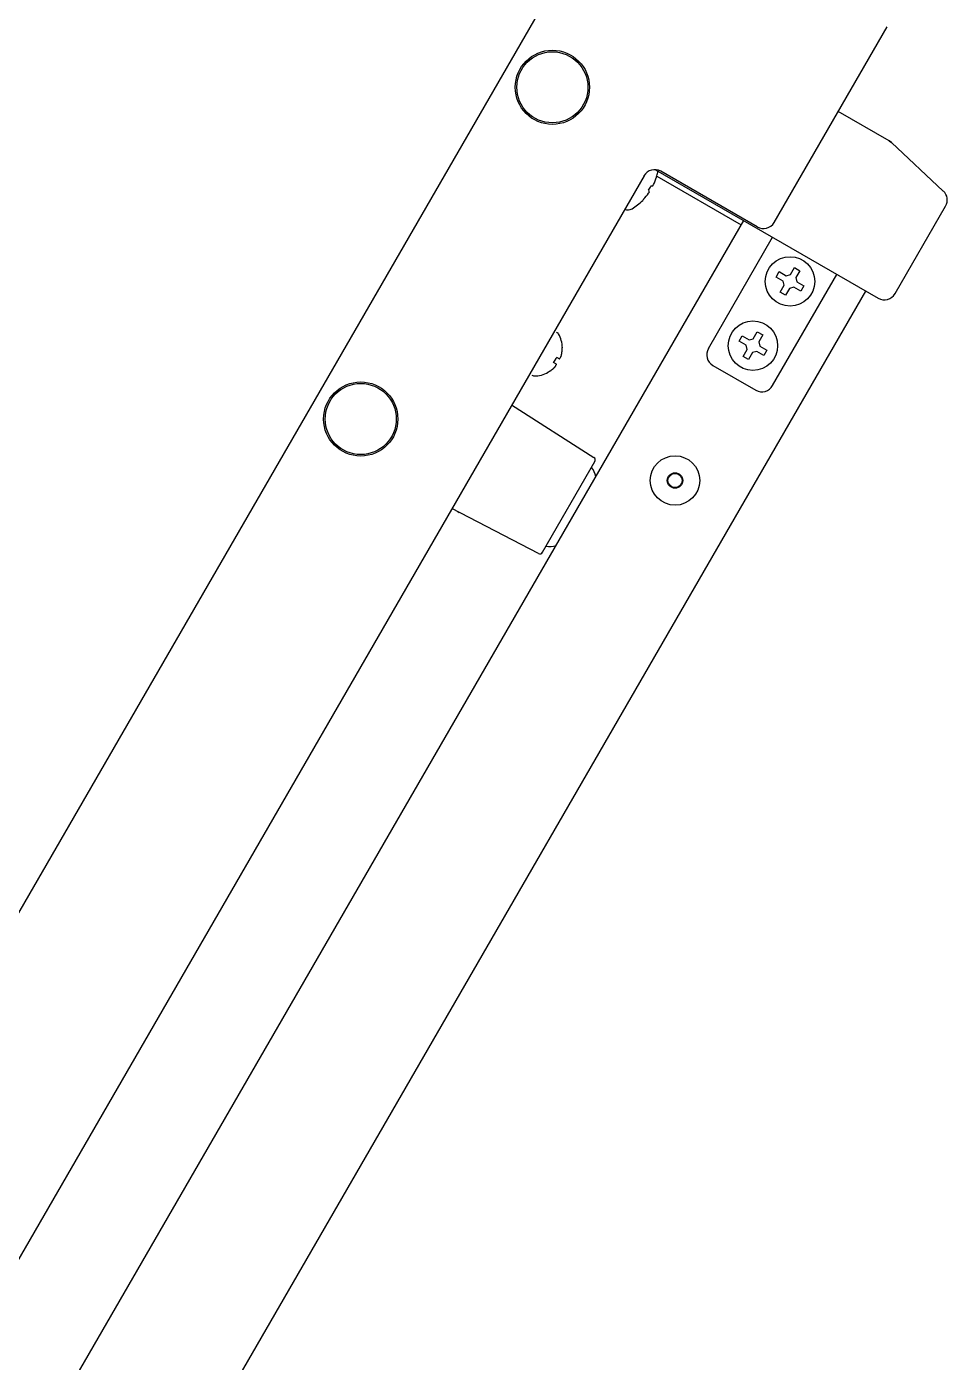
# Model space of a CAD drawing. Extents: x 5819 to 10669, y -850 to 3886.
# Drawn here: x 8269.3 to 8418.2, y -339.1 to -123 of the extents above; entities that cross this region are included whole.
import ezdxf

# ---------------------------------------------------------------- set-up
doc = ezdxf.new("R2010")
doc.units = 0
doc.header["$LTSCALE"] = 5
doc.layers.add('GEOM', color=7, linetype='CONTINUOUS')

msp = doc.modelspace()

# ---------------------------------------------------------------- linework, layer by layer
at = {"layer": 'GEOM', "color": 7, "linetype": 'Continuous'}
for p, q in [((8373.07, -84.35), (7954.42, -809.47)), ((8390.22, -154.64), (8408.51, -122.97)), ((8408.82, -141.46), (8400.58, -136.7)), ((8409.19, -141.73), (8408.82, -141.46)), ((8408.82, -141.46), (8409.19, -141.73)), ((8417.59, -149.57), (8409.19, -141.73)), ((8371.05, -146.13), (8407.06, -166.92)), ((8387.49, -155.37), (8371.9, -146.37)), ((8369.17, -147.11), (8015.17, -760.25)), ((8371.22, -147.14), (8384.91, -155.04)), ((8371.25, -147.09), (8371.26, -147.1)), ((8368.96, -151.08), (8368.95, -151.08)), ((8409.79, -166.18), (8417.96, -152.03)), ((8029.53, -770.56), (8385.3, -154.36)), ((8379.59, -175.06), (8389.98, -157.06)), ((8392.85, -163.09), (8393.5, -161.96)), ((8393.5, -161.96), (8394.37, -162.46)), ((8389.98, -181.06), (8400.37, -163.06)), ((8390.54, -163.49), (8391.04, -162.62)), ((8391.67, -164.14), (8390.54, -163.49)), ((8391.04, -162.62), (8392.17, -163.27)), ((8391.85, -164.82), (8391.67, -164.14)), ((8392.17, -163.27), (8392.85, -163.09)), ((8394.37, -162.46), (8393.72, -163.59)), ((8393.72, -163.59), (8393.9, -164.27)), ((8393.9, -164.27), (8395.03, -164.92)), ((8049.23, -782.08), (8405.06, -165.76)), ((8391.2, -165.95), (8391.85, -164.82)), ((8392.07, -166.45), (8391.2, -165.95)), ((8392.72, -165.32), (8392.07, -166.45)), ((8393.4, -165.14), (8392.72, -165.32)), ((8394.53, -165.79), (8393.4, -165.14)), ((8395.03, -164.92), (8394.53, -165.79)), ((8355.02, -172.42), (8355.19, -172.52)), ((8386.85, -173.48), (8387.5, -172.35)), ((8387.5, -172.35), (8388.37, -172.85)), ((8388.37, -172.85), (8387.72, -173.98)), ((8355.94, -174.91), (8355.97, -174.93)), ((8384.54, -173.88), (8385.04, -173.01)), ((8385.67, -174.53), (8384.54, -173.88)), ((8385.04, -173.01), (8386.17, -173.66)), ((8385.85, -175.21), (8385.67, -174.53)), ((8386.17, -173.66), (8386.85, -173.48)), ((8387.72, -173.98), (8387.9, -174.66)), ((8387.9, -174.66), (8389.03, -175.31)), ((8355.04, -176.47), (8355.52, -176.75)), ((8385.2, -176.34), (8385.85, -175.21)), ((8386.07, -176.84), (8385.2, -176.34)), ((8386.72, -175.71), (8386.07, -176.84)), ((8387.4, -175.53), (8386.72, -175.71)), ((8388.53, -176.18), (8387.4, -175.53)), ((8389.03, -175.31), (8388.53, -176.18)), ((8351.02, -179.35), (8351.19, -179.45)), ((8353.67, -178.92), (8353.64, -178.9)), ((8355.02, -177.62), (8354.54, -177.34)), ((8380.32, -177.79), (8387.25, -181.79)), ((8347.75, -184.2), (8361.07, -192.68)), ((8352.76, -208.04), (8361.23, -193.35)), ((8352.09, -208.23), (8338.09, -200.94)), ((8339.23, -201.66), (8339.12, -201.6))]:
    msp.add_line(p, q, dxfattribs=at)
for centre, radius in [((8354.35, -132.78), 6), ((8354.35, -132.78), 5.75), ((8392.79, -164.2), 4), ((8386.79, -174.6), 4), ((8323.35, -186.47), 6), ((8323.35, -186.47), 5.75), ((8374.19, -196.42), 4), ((8374.19, -196.42), 1.25), ((8374.19, -196.42), 1.15)]:
    msp.add_circle(centre, radius, dxfattribs=at)
for centre, radius, start, end in [((8370.9, -148.11), 2, 60, 150), ((8362.5, -144.7), 9.08, 344.6676, 349.5511), ((8362.5, -144.7), 8.79, 327.391, 332.609), ((8362.64, -144.69), 8.94, 333.3503, 334.6547), ((8362.63, -144.68), 8.95, 334.6607, 342.9018), ((8362.63, -144.69), 8.95, 342.9066, 344.3944), ((8362.5, -144.7), 9.08, 301.3979, 315.3324), ((8362.56, -144.82), 8.95, 315.6056, 317.0934), ((8362.55, -144.82), 8.95, 317.0982, 325.3393), ((8362.57, -144.82), 8.94, 325.3453, 326.6497), ((8416.23, -151.03), 2, 330.0069, 46.9984), ((8416.23, -151.03), 2, 330.0069, 46.9984), ((8366.58, -151.38), 1.25, 244.9143, 301.3979), ((8388.49, -153.64), 2, 240, 330), ((8408.06, -165.18), 2, 240.0087, 329.9913), ((8354.99, -172.87), 0.4, 29.6988, 60), ((8351.17, -175.05), 4.8, 1.3727, 29.6988), ((8351.19, -175.04), 4.75, 358.9687, 1.5341), ((8381.32, -176.06), 2, 150, 240), ((8351.53, -175.02), 3.8, 322.4351, 337.5649), ((8353.92, -175.53), 2.01, 322.7256, 324.8598), ((8353.94, -175.55), 1.98, 324.8627, 325.7144), ((8353.95, -175.55), 1.97, 325.714, 326.9766), ((8353.96, -175.56), 1.96, 326.9771, 328.0037), ((8353.96, -175.56), 1.95, 328.0037, 329.0738), ((8353.97, -175.57), 1.95, 329.0741, 330.1995), ((8353.96, -175.56), 1.95, 330.1995, 331.1541), ((8353.96, -175.56), 1.95, 331.1545, 332.3767), ((8353.96, -175.56), 1.96, 332.3765, 333.2159), ((8353.95, -175.56), 1.97, 333.2167, 334.6016), ((8353.93, -175.55), 1.98, 334.6009, 335.2558), ((8353.92, -175.54), 2.01, 335.2585, 337.2741), ((8351.3, -175.06), 4.64, 344.3176, 346.3964), ((8351.27, -175.06), 4.67, 346.3949, 347.3772), ((8351.25, -175.05), 4.68, 347.3773, 348.465), ((8351.24, -175.05), 4.7, 348.4656, 350.5187), ((8351.22, -175.04), 4.72, 351.0025, 352.5476), ((8351.22, -175.05), 4.72, 350.5181, 351.0023), ((8351.21, -175.04), 4.73, 352.5474, 353.3174), ((8351.21, -175.04), 4.73, 353.3175, 354.5722), ((8351.2, -175.04), 4.74, 354.5722, 355.5402), ((8351.19, -175.04), 4.75, 356.6813, 358.0074), ((8351.2, -175.04), 4.74, 355.5402, 356.6812), ((8351.19, -175.04), 4.75, 358.0074, 358.9684), ((8351.37, -174.7), 4.8, 270.3012, 298.6273), ((8351.37, -174.72), 4.75, 298.4659, 301.0313), ((8351.37, -174.72), 4.75, 301.0316, 301.9926), ((8351.38, -174.72), 4.75, 301.9926, 303.3187), ((8351.38, -174.73), 4.74, 303.3188, 304.4598), ((8351.38, -174.73), 4.74, 304.4598, 305.4278), ((8351.38, -174.74), 4.73, 305.4278, 306.6825), ((8351.39, -174.74), 4.73, 306.6826, 307.4526), ((8351.39, -174.74), 4.72, 307.4524, 308.9975), ((8351.4, -174.75), 4.72, 308.9977, 309.4819), ((8351.4, -174.76), 4.7, 309.4813, 311.5344), ((8351.42, -174.77), 4.68, 311.535, 312.6227), ((8351.43, -174.79), 4.67, 312.6228, 313.6051), ((8351.45, -174.81), 4.64, 313.6036, 315.6824), ((8353.17, -176.83), 2.01, 322.7259, 324.7415), ((8353.19, -176.85), 1.98, 324.7442, 325.3991), ((8353.2, -176.85), 1.97, 325.3984, 326.7833), ((8353.21, -176.86), 1.96, 326.7841, 327.6235), ((8353.21, -176.86), 1.96, 327.6234, 328.8455), ((8353.21, -176.86), 1.95, 328.8459, 330.9258), ((8353.21, -176.86), 1.95, 330.9261, 331.9964), ((8353.21, -176.86), 1.96, 331.9964, 333.0228), ((8353.2, -176.86), 1.97, 333.0233, 334.286), ((8353.19, -176.85), 1.98, 334.2856, 335.1372), ((8353.17, -176.84), 2.01, 335.1401, 337.2744), ((8351.39, -179.1), 0.4, 240, 270.3012), ((8388.25, -180.06), 2, 240, 330), ((8358.42, -196.32), 3, 9.9464, 41.3603), ((8360.8, -193.1), 0.5, 330, 57.5), ((8353.92, -204.12), 3, 258.6397, 290.0536), ((8352.32, -207.79), 0.5, 242.5, 330)]:
    msp.add_arc(centre, radius, start, end, dxfattribs=at)
for points, knots in [([(8370.3, -148.74), (8370.36, -148.74), (8370.47, -148.75), (8370.58, -148.73), (8370.62, -148.71)], [0, 0, 0, 0, 0.586958, 1, 1, 1, 1]), ([(8370.62, -148.71), (8370.62, -148.71), (8370.62, -148.7), (8370.63, -148.7), (8370.63, -148.7)], [0, 0, 0, 0, 0.506571, 1, 1, 1, 1]), ([(8370.03, -149.72), (8370.03, -149.68), (8369.99, -149.57), (8369.94, -149.48), (8369.9, -149.43)], [0, 0, 0, 0, 0.413042, 1, 1, 1, 1]), ([(8370.03, -149.74), (8370.03, -149.73), (8370.03, -149.73), (8370.03, -149.72), (8370.03, -149.72)], [0, 0, 0, 0, 0.493429, 1, 1, 1, 1])]:
    msp.add_open_spline(points, degree=3, knots=knots, dxfattribs=at)

doc.saveas('drawing.dxf')
